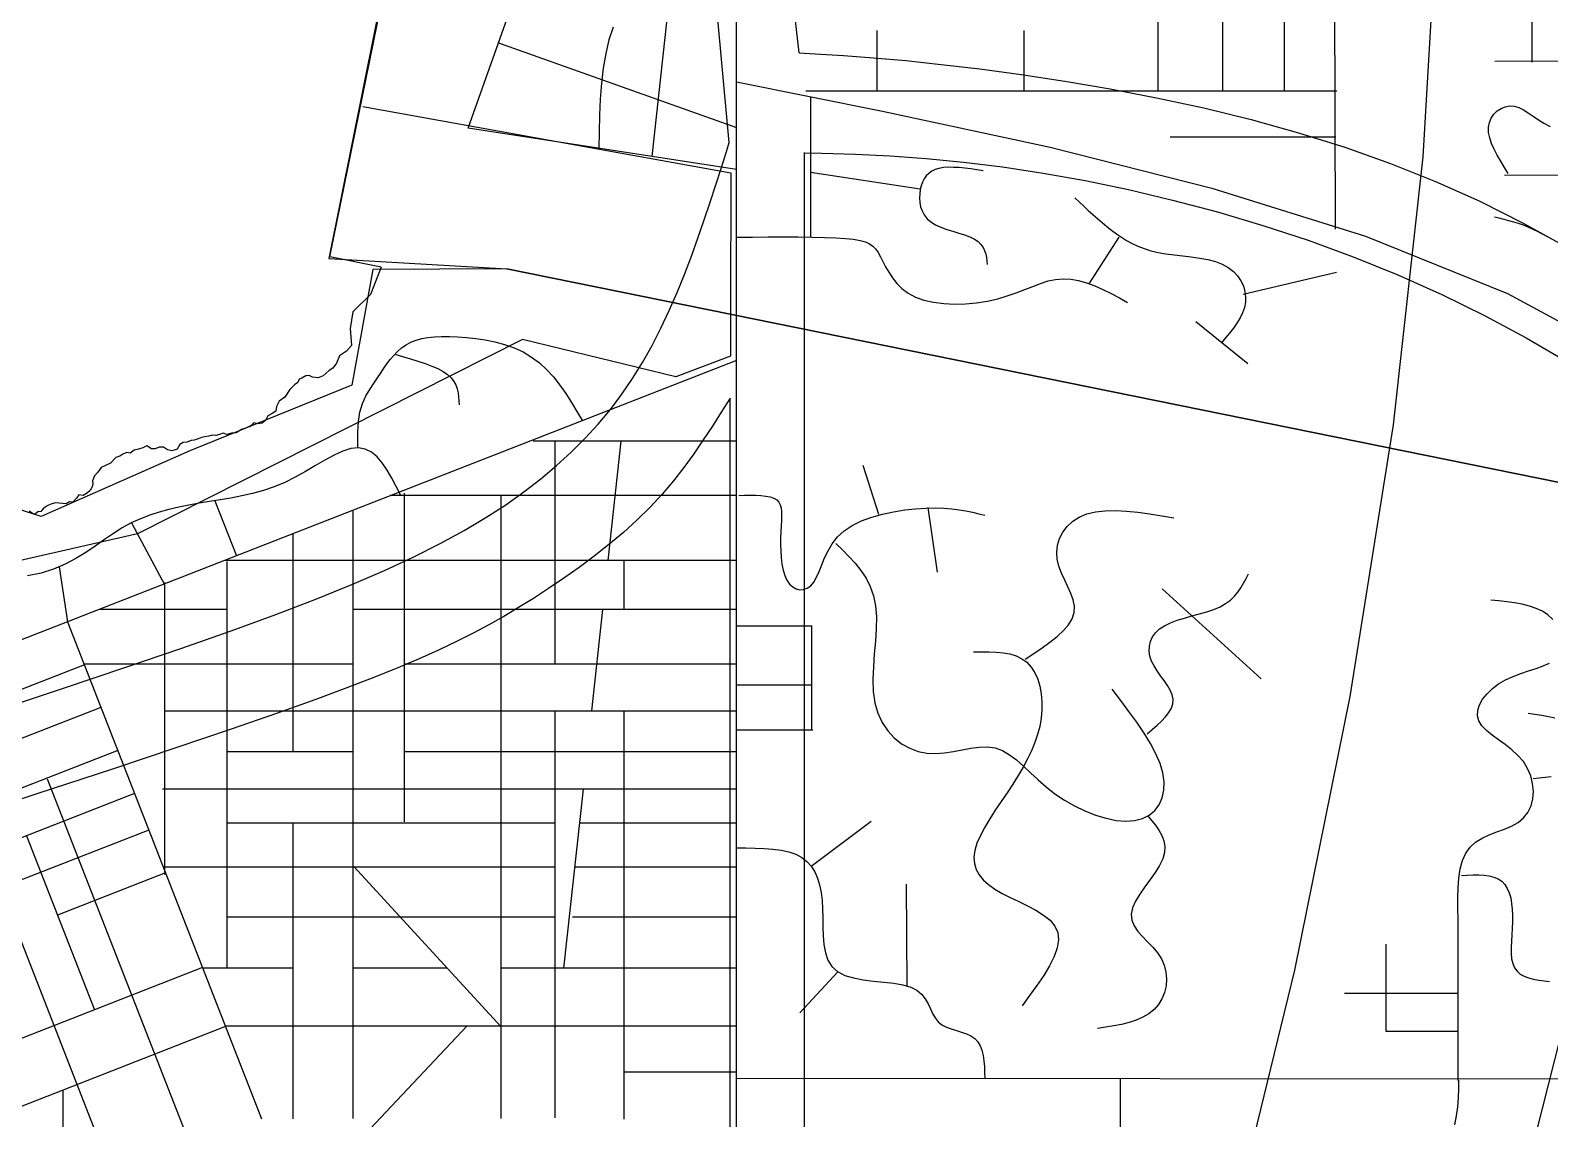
# Model space of a CAD drawing. Extents: x -15732 to 10897, y -24868 to 16165.
# Drawn here: x 3165 to 5408, y -12766 to -11160 of the extents above; entities that cross this region are included whole.
import ezdxf

# ---------------------------------------------------------------- set-up
doc = ezdxf.new("R2010")
doc.units = 0
doc.header["$MEASUREMENT"] = 0
for name, color, linetype in [('COASTLINE', 7, 'CONTINUOUS'), ('HIGHWAY', 7, 'CONTINUOUS'), ('REGION-HEYWOOD', 7, 'CONTINUOUS'), ('STREETS-SPRAWL', 7, 'CONTINUOUS'), ('STREETS-SPRAWL-12M', 7, 'CONTINUOUS'), ('STREETS-SPRAWL-20M', 7, 'CONTINUOUS'), ('SUBURBS', 7, 'CONTINUOUS')]:
    doc.layers.add(name, color=color, linetype=linetype)

msp = doc.modelspace()

# ---------------------------------------------------------------- linework, layer by layer
at = {"layer": 'COASTLINE', "color": 7, "linetype": 'CONTINUOUS'}
for points in [[(3683.3, -11509), (3607.3, -11494), (3693, -11073.3), (3804.2, -10926.9), (3781.1, -10693.3), (3726.8, -10695.5), (3578.7, -10226.8), (3502, -9712)], [(3683.3, -11509), (3678.9, -11520.6), (3667.4, -11549.5), (3641.2, -11575.2), (3637.6, -11599.8), (3639.3, -11624.8), (3632.2, -11633.1), (3621.6, -11640.3), (3617.3, -11650.9), (3611.9, -11658.2), (3606.5, -11661.9), (3597.8, -11669.6), (3590.3, -11672.6), (3582, -11671.5), (3577.1, -11669), (3572, -11669.4), (3566.2, -11673.1), (3562.2, -11674.4), (3560, -11679.5), (3555.1, -11682.7), (3552.4, -11685.9), (3548.3, -11689.8), (3540.9, -11701), (3532.6, -11707), (3528.6, -11714.9), (3527.5, -11721.7), (3522.3, -11725.1), (3516, -11728.7), (3512.6, -11735.3), (3507.7, -11739.4), (3501.4, -11740.2), (3495.1, -11738.7), (3491.3, -11743.1), (3484.6, -11746.3), (3476.9, -11749), (3469.4, -11753.9), (3462.3, -11754.4), (3455.3, -11756.2), (3450, -11754.1), (3444.7, -11756.2), (3439.2, -11757.8), (3433.9, -11757.2), (3428.6, -11758.6), (3422.8, -11759.6), (3418.1, -11760.4), (3413, -11762.4), (3407.3, -11764.4), (3402.7, -11765.1), (3396.3, -11767.4), (3390.8, -11768.1), (3385.8, -11771.1), (3381.9, -11777.6), (3377.7, -11779.1), (3374, -11780.4), (3367.7, -11778.9), (3361.8, -11774.7), (3355.5, -11774.9), (3349.8, -11777.1), (3344, -11777.4), (3337.5, -11772.9), (3331.4, -11775.7), (3325.1, -11777.6), (3318.5, -11779.3), (3312.8, -11783.6), (3307.6, -11782.7), (3302, -11785.1), (3297.5, -11788.2), (3291.7, -11790), (3283.5, -11798.6), (3276.2, -11801.9), (3269.9, -11805.1), (3265, -11811.9), (3260, -11817.4), (3256.9, -11824.5), (3257.7, -11828.9), (3256.4, -11833.3), (3253.5, -11839), (3249.6, -11842.3), (3243.4, -11846.1), (3237, -11845), (3233.4, -11850), (3228.3, -11856), (3223.1, -11855.4), (3218.1, -11858.4), (3213.1, -11857.9), (3208, -11857.5), (3202.6, -11856.8), (3197.3, -11858.5), (3191.9, -11860.3), (3187.6, -11862.9), (3184.1, -11865.8), (3180.7, -11869.7), (3176.5, -11870.3), (3172.4, -11873.5), (3168.6, -11872.9), (3163.8, -11869.4)]]:
    msp.add_lwpolyline(points, dxfattribs=at)
at = {"layer": 'HIGHWAY', "color": 250, "linetype": 'CONTINUOUS'}
for p, q in [((5243.7, -10957.4), (5221, -11346.3)), ((5221, -11346.3), (5176.9, -11742)), ((5176.9, -11742), (5113.1, -12142.6)), ((5113.1, -12142.6), (5031.2, -12546.5)), ((5031.2, -12546.5), (4932.9, -12951.9))]:
    msp.add_line(p, q, dxfattribs=at)
at = {"layer": 'REGION-HEYWOOD', "color": 7, "linetype": 'CONTINUOUS'}
msp.add_lwpolyline([(3656.2, -11271.9), (4199.6, -11369.9), (4198.7, -11571.7), (4198.8, -11640.8), (4118, -11671.2), (3891.7, -11616), (3323.4, -11902.8), (3049.2, -11965.1), (2285, -11926), (1681, -12173.6), (1483.3, -12417.7), (1172.7, -12630), (817.9, -12625.3), (80.5, -12828.2), (-245.3, -13170.4), (-1185.9, -13463.2), (-2264.3, -14045.8), (-2220.9, -14249), (-2216.3, -14277.7), (-2237.6, -14307), (-2378.2, -14199.1), (-2378.2, -14199.1)], dxfattribs=at)
at = {"layer": 'STREETS-SPRAWL', "color": 7, "linetype": 'CONTINUOUS'}
for p, q in [((4196.9, -11325.4), (3715.5, -6049)), ((4300.1, -11193.1), (4240, -10663.8)), ((4300.1, -11193.1), (4324.1, -11194.3)), ((4324.1, -11194.3), (4365.5, -11196.8)), ((4365.5, -11196.8), (4409.9, -11200.1)), ((4409.9, -11200.1), (4457.9, -11204.4)), ((4457.9, -11204.4), (4510.1, -11209.9)), ((4510.1, -11209.9), (4567, -11216.6)), ((4567, -11216.6), (4627.9, -11224.8)), ((4627.9, -11224.8), (4692.2, -11234.6)), ((4692.2, -11234.6), (4759.1, -11246)), ((4759.1, -11246), (4827.8, -11259.2)), ((4827.8, -11259.2), (4897.5, -11274.3)), ((4897.5, -11274.3), (4967.6, -11291.5)), ((4967.6, -11291.5), (5037.2, -11310.8)), ((5037.2, -11310.8), (5105.8, -11332.3)), ((4185.5, -11362.1), (4193.3, -11336.8)), ((4193.3, -11336.8), (4196.9, -11325.4)), ((4308.3, -13755.1), (4308.3, -11340.2)), ((4308.3, -11340.4), (4333, -11340.9)), ((4333, -11340.9), (4383.2, -11342.4)), ((4383.2, -11342.4), (4434.7, -11345)), ((4434.7, -11345), (4487.8, -11348.8)), ((5105.8, -11332.3), (5173.3, -11356.2)), ((4177.3, -11387.6), (4185.5, -11362.1)), ((4487.8, -11348.8), (4542.9, -11354.2)), ((4542.9, -11354.2), (4600.3, -11361.3)), ((4600.3, -11361.3), (4660.2, -11370.3)), ((5173.3, -11356.2), (5239.6, -11382.7)), ((4168.9, -11413.4), (4177.3, -11387.6)), ((4660.2, -11370.3), (4722.3, -11381.5)), ((4722.3, -11381.5), (4786.2, -11394.7)), ((5239.6, -11382.7), (5304.9, -11412)), ((4160, -11439.6), (4168.9, -11413.4)), ((4786.2, -11394.7), (4851.5, -11410.1)), ((4851.5, -11410.1), (4917.8, -11427.7)), ((5304.9, -11412), (5369.2, -11444.2)), ((4917.8, -11427.7), (4984.6, -11447.5)), ((4150.8, -11466.2), (4160, -11439.6)), ((4984.6, -11447.5), (5051.5, -11469.6)), ((5369.2, -11444.2), (5432.6, -11479.4)), ((4141.1, -11493), (4150.8, -11466.2)), ((5051.5, -11469.6), (5118.1, -11494)), ((4130.8, -11519.9), (4141.1, -11493)), ((5118.1, -11494), (5184, -11520.7)), ((4120, -11546.7), (4130.8, -11519.9)), ((5184, -11520.7), (5248.8, -11549.7)), ((4108.4, -11573.2), (4120, -11546.7)), ((5248.8, -11549.7), (5312, -11580.7)), ((4096.2, -11599.4), (4108.4, -11573.2)), ((5312, -11580.7), (5373.3, -11613.5)), ((4083.1, -11625), (4096.2, -11599.4)), ((5373.3, -11613.5), (5432.3, -11648.1)), ((4069.2, -11649.8), (4083.1, -11625)), ((4054.4, -11673.7), (4069.2, -11649.8)), ((4038.5, -11696.8), (4054.4, -11673.7)), ((4021.7, -11719.1), (4038.5, -11696.8)), ((4198.2, -11702.3), (4185.2, -11723)), ((4198.2, -13755.1), (4198.2, -11702.3)), ((4003.6, -11740.7), (4021.7, -11719.1)), ((4185.2, -11723), (4172.1, -11743.7)), ((3984.4, -11761.7), (4003.6, -11740.7)), ((4172.1, -11743.7), (4158.7, -11764.2)), ((3963.9, -11782.2), (3984.4, -11761.7)), ((4158.7, -11764.2), (4144.7, -11784.6)), ((3942, -11802.1), (3963.9, -11782.2)), ((4144.7, -11784.6), (4130.1, -11804.8)), ((3918.7, -11821.7), (3942, -11802.1)), ((4130.1, -11804.8), (4114.5, -11824.7)), ((3867, -11859.9), (3893.8, -11840.9)), ((3893.8, -11840.9), (3918.7, -11821.7)), ((4114.5, -11824.7), (4098, -11844.3)), ((3837.8, -11878.9), (3867, -11859.9)), ((4098, -11844.3), (4080.2, -11863.5)), ((3805.7, -11897.9), (3837.8, -11878.9)), ((4061, -11882.3), (4040.7, -11900.7)), ((4080.2, -11863.5), (4061, -11882.3)), ((3770.3, -11917.2), (3805.7, -11897.9)), ((4040.7, -11900.7), (4019.5, -11918.5)), ((3731.2, -11936.8), (3770.3, -11917.2)), ((4019.5, -11918.5), (3997.7, -11935.8)), ((3687.9, -11956.8), (3731.2, -11936.8)), ((3975.3, -11952.4), (3952.8, -11968.4)), ((3997.7, -11935.8), (3975.3, -11952.4)), ((3639.9, -11977.5), (3687.9, -11956.8)), ((3952.8, -11968.4), (3930.3, -11983.6)), ((3586.8, -11999), (3639.9, -11977.5)), ((3908, -11998), (3886.1, -12011.7)), ((3930.3, -11983.6), (3908, -11998)), ((3527.6, -12021.6), (3586.8, -11999)), ((3886.1, -12011.7), (3864.3, -12024.7)), ((3461.6, -12045.8), (3527.6, -12021.6)), ((3842, -12037.2), (3818.8, -12049.6)), ((3864.3, -12024.7), (3842, -12037.2)), ((3387.7, -12071.8), (3461.6, -12045.8)), ((3794.3, -12061.8), (3767.9, -12074.3)), ((3818.8, -12049.6), (3794.3, -12061.8)), ((3305, -12100.2), (3387.7, -12071.8)), ((3739.1, -12087.1), (3707.6, -12100.4)), ((3767.9, -12074.3), (3739.1, -12087.1)), ((3212.6, -12131.2), (3305, -12100.2)), ((3707.6, -12100.4), (3672.6, -12114.6)), ((3109.6, -12165.3), (3212.6, -12131.2)), ((3632.4, -12130.1), (3585.1, -12147.7)), ((3672.6, -12114.6), (3632.4, -12130.1)), ((3585.1, -12147.7), (3528.8, -12167.8)), ((3528.8, -12167.8), (3461.6, -12191.1)), ((3461.6, -12191.1), (3381.5, -12218.3)), ((3381.5, -12218.3), (3286.6, -12249.9)), ((3286.6, -12249.9), (3175, -12286.6)), ((3175, -12286.6), (3045.6, -12328.7))]:
    msp.add_line(p, q, dxfattribs=at)
at = {"layer": 'STREETS-SPRAWL-12M', "color": 253, "linetype": 'CONTINUOUS'}
for p, q in [((4083.2, -11345.8), (4224.3, -10046.2)), ((5092, -11452.9), (5089.6, -10705.7)), ((4829.9, -10977.9), (4829.9, -11248.7)), ((4925.1, -10977.9), (4925.1, -11249.9)), ((5016.4, -10977.9), (5016.4, -11248.7)), ((5381.8, -10977.9), (5381.8, -11206.8)), ((4025.8, -11154.9), (4019.5, -11173.7)), ((4415, -11159.9), (4415, -11248.7)), ((4632, -11159.9), (4632, -11248.7)), ((3856.5, -11178.1), (4207.7, -11303)), ((4019.5, -11173.7), (4014.7, -11193.9)), ((4014.7, -11193.9), (4011.1, -11215.4)), ((5327, -11205.1), (5753.5, -11204.3)), ((4011.1, -11215.4), (4008.5, -11237.9)), ((4008.5, -11237.9), (4006.7, -11261.2)), ((5094.1, -11249.4), (4310.2, -11249.4)), ((4317, -11257.4), (4317.2, -11464.7)), ((4006.7, -11261.2), (4005.6, -11285.1)), ((5325.8, -11283.5), (5330.7, -11278.7)), ((5330.7, -11278.7), (5336.4, -11275)), ((5336.4, -11275), (5342.6, -11272.5)), ((5342.6, -11272.5), (5349.1, -11271.3)), ((5349.1, -11271.3), (5355.8, -11271.7)), ((5355.8, -11271.7), (5362.6, -11273.7)), ((5362.6, -11273.7), (5369.4, -11277)), ((5369.4, -11277), (5376.3, -11281.3)), ((4005.6, -11285.1), (4004.8, -11309.4)), ((5317.8, -11302.8), (5319.2, -11295.7)), ((5318, -11310.4), (5317.8, -11302.8)), ((5319.2, -11295.7), (5321.9, -11289.3)), ((5321.9, -11289.3), (5325.8, -11283.5)), ((5376.3, -11281.3), (5383.6, -11286.3)), ((5383.6, -11286.3), (5391.4, -11291.6)), ((5391.4, -11291.6), (5399.7, -11296.9)), ((5399.7, -11296.9), (5408.7, -11301.8)), ((4004.8, -11309.4), (4004.3, -11334)), ((5092.5, -11317.2), (4847.7, -11317.2)), ((5319.6, -11318.3), (5318, -11310.4)), ((5322.3, -11326.6), (5319.6, -11318.3)), ((5326.1, -11335.1), (5322.3, -11326.6)), ((5330.6, -11343.9), (5326.1, -11335.1)), ((5335.8, -11352.9), (5330.6, -11343.9)), ((4317.1, -11369), (4479.1, -11393.5)), ((4495.9, -11367.7), (4491.6, -11370.9)), ((4500.9, -11365.2), (4495.9, -11367.7)), ((4506.6, -11363.4), (4500.9, -11365.2)), ((4513.1, -11362.3), (4506.6, -11363.4)), ((4520.3, -11361.8), (4513.1, -11362.3)), ((4528, -11361.9), (4520.3, -11361.8)), ((4536.2, -11362.3), (4528, -11361.9)), ((4544.8, -11363.2), (4536.2, -11362.3)), ((4553.6, -11364.3), (4544.8, -11363.2)), ((4562.7, -11365.6), (4553.6, -11364.3)), ((4571.8, -11367), (4562.7, -11365.6)), ((5341.3, -11361.9), (5335.8, -11352.9)), ((5347, -11371), (5341.3, -11361.9)), ((4480.5, -11389), (4479.1, -11394.7)), ((4482.4, -11383.7), (4480.5, -11389)), ((4484.9, -11378.9), (4482.4, -11383.7)), ((4487.9, -11374.6), (4484.9, -11378.9)), ((4491.6, -11370.9), (4487.9, -11374.6)), ((5752.3, -11371.7), (5341.2, -11374.1)), ((4478.2, -11400.8), (4477.9, -11407.1)), ((4477.9, -11407.1), (4478.3, -11413.6)), ((4479.1, -11394.7), (4478.2, -11400.8)), ((4478.3, -11413.6), (4479.6, -11420)), ((4707.1, -11406.7), (4713.8, -11413)), ((4713.8, -11413), (4720.4, -11419.2)), ((4479.6, -11420), (4481.7, -11426.3)), ((4481.7, -11426.3), (4484.9, -11432.2)), ((4484.9, -11432.2), (4489.2, -11437.7)), ((4720.4, -11419.2), (4727.1, -11425.4)), ((4727.1, -11425.4), (4733.8, -11431.5)), ((4733.8, -11431.5), (4740.6, -11437.5)), ((5333.7, -11437), (5326.5, -11435.3)), ((5340.8, -11438.7), (5333.7, -11437)), ((4489.2, -11437.7), (4494.8, -11442.5)), ((4494.8, -11442.5), (4501.6, -11446.7)), ((4501.6, -11446.7), (4509.5, -11450.3)), ((4509.5, -11450.3), (4518.1, -11453.4)), ((4518.1, -11453.4), (4527, -11456.3)), ((4527, -11456.3), (4535.8, -11459)), ((4535.8, -11459), (4544.4, -11461.7)), ((4740.6, -11437.5), (4747.5, -11443.3)), ((4747.5, -11443.3), (4754.4, -11449.1)), ((4754.4, -11449.1), (4761.4, -11454.6)), ((4761.4, -11454.6), (4768.6, -11459.9)), ((5347.9, -11440.6), (5340.8, -11438.7)), ((5355.1, -11442.6), (5347.9, -11440.6)), ((5362.3, -11444.8), (5355.1, -11442.6)), ((5369.4, -11447.3), (5362.3, -11444.8)), ((5376.6, -11450.2), (5369.4, -11447.3)), ((5383.9, -11453.5), (5376.6, -11450.2)), ((5391.1, -11457.1), (5383.9, -11453.5)), ((5398.4, -11461), (5391.1, -11457.1)), ((4207.7, -11465), (4231.3, -11464.8)), ((4231.3, -11464.8), (4254.6, -11464.6)), ((4254.6, -11464.6), (4277.2, -11464.5)), ((4277.2, -11464.5), (4298.8, -11464.6)), ((4298.8, -11464.6), (4319.1, -11464.8)), ((4319.1, -11464.8), (4337.7, -11465.2)), ((4337.7, -11465.2), (4354.4, -11465.8)), ((4354.4, -11465.8), (4368.8, -11466.8)), ((4368.8, -11466.8), (4380.7, -11468.1)), ((4380.7, -11468.1), (4390.4, -11469.8)), ((4390.4, -11469.8), (4398.1, -11472)), ((4398.1, -11472), (4404.2, -11474.8)), ((4404.2, -11474.8), (4409.2, -11478.3)), ((4409.2, -11478.3), (4413.2, -11482.6)), ((4544.4, -11461.7), (4552.2, -11464.6)), ((4552.2, -11464.6), (4558.9, -11467.8)), ((4558.9, -11467.8), (4564.4, -11471.5)), ((4564.4, -11471.5), (4568.6, -11475.6)), ((4568.6, -11475.6), (4571.7, -11480)), ((4571.7, -11480), (4574, -11484.8)), ((4728.3, -11534), (4772.8, -11464.9)), ((4768.6, -11459.9), (4775.9, -11465)), ((4775.9, -11465), (4783.6, -11469.8)), ((4783.6, -11469.8), (4791.7, -11474.2)), ((4791.7, -11474.2), (4800.2, -11478.2)), ((4800.2, -11478.2), (4809.4, -11481.8)), ((4809.4, -11481.8), (4819.4, -11484.9)), ((5405.9, -11465), (5398.4, -11461)), ((5413.4, -11468.9), (5405.9, -11465)), ((4413.2, -11482.6), (4416.8, -11487.7)), ((4416.8, -11487.7), (4420.2, -11493.8)), ((4420.2, -11493.8), (4423.8, -11500.8)), ((4423.8, -11500.8), (4427.8, -11508.6)), ((4574, -11484.8), (4575.6, -11489.8)), ((4575.6, -11489.8), (4576.7, -11494.9)), ((4576.7, -11494.9), (4577.4, -11500.2)), ((4577.4, -11500.2), (4577.9, -11505.5)), ((4819.4, -11484.9), (4830.1, -11487.5)), ((4830.1, -11487.5), (4841.7, -11489.5)), ((4841.7, -11489.5), (4853.9, -11491.1)), ((4853.9, -11491.1), (4866.5, -11492.5)), ((4866.5, -11492.5), (4879.1, -11494.1)), ((4879.1, -11494.1), (4891.5, -11495.8)), ((4891.5, -11495.8), (4903.5, -11498.1)), ((4903.5, -11498.1), (4914.7, -11501)), ((4914.7, -11501), (4924.8, -11504.8)), ((4427.8, -11508.6), (4432.4, -11516.8)), ((4432.4, -11516.8), (4437.8, -11525.1)), ((4437.8, -11525.1), (4444.3, -11533.2)), ((4678.7, -11527.2), (4689.8, -11526.2)), ((4689.8, -11526.2), (4701.2, -11526.8)), ((4701.2, -11526.8), (4712.8, -11528.9)), ((4924.8, -11504.8), (4933.7, -11509.6)), ((4933.7, -11509.6), (4941.2, -11515.4)), ((4941.2, -11515.4), (4947.5, -11522)), ((4947.5, -11522), (4952.4, -11529.2)), ((4955.6, -11548.9), (5093.5, -11516.4)), ((4444.3, -11533.2), (4452, -11540.9)), ((4452, -11540.9), (4461.1, -11547.7)), ((4461.1, -11547.7), (4471.9, -11553.5)), ((4607.5, -11551.7), (4620.7, -11547)), ((4620.7, -11547), (4633.2, -11542.2)), ((4633.2, -11542.2), (4645, -11537.5)), ((4645, -11537.5), (4656.5, -11533.2)), ((4656.5, -11533.2), (4667.6, -11529.6)), ((4667.6, -11529.6), (4678.7, -11527.2)), ((4712.8, -11528.9), (4724.6, -11532.3)), ((4724.6, -11532.3), (4736.5, -11536.8)), ((4736.5, -11536.8), (4748.5, -11542.1)), ((4748.5, -11542.1), (4760.7, -11548.1)), ((4760.7, -11548.1), (4772.9, -11554.6)), ((4952.4, -11529.2), (4956, -11536.9)), ((4956, -11536.9), (4958.3, -11544.9)), ((4958.3, -11544.9), (4959.3, -11553)), ((4471.9, -11553.5), (4484.5, -11557.9)), ((4484.5, -11557.9), (4498.5, -11561)), ((4498.5, -11561), (4513.7, -11562.9)), ((4513.7, -11562.9), (4529.6, -11563.6)), ((4529.6, -11563.6), (4545.9, -11563.2)), ((4545.9, -11563.2), (4562.2, -11561.7)), ((4562.2, -11561.7), (4578.1, -11559.2)), ((4578.1, -11559.2), (4593.3, -11555.9)), ((4593.3, -11555.9), (4607.5, -11551.7)), ((4772.9, -11554.6), (4785.1, -11561.2)), ((4957.4, -11568.9), (4954.7, -11576.6)), ((4959, -11561), (4957.4, -11568.9)), ((4959.3, -11553), (4959, -11561)), ((4885.8, -11589.3), (4962.8, -11651.6)), ((4946.5, -11591.7), (4941.3, -11599.1)), ((4951, -11584.2), (4946.5, -11591.7)), ((4954.7, -11576.6), (4951, -11584.2)), ((3734.8, -11616.9), (3743.2, -11614.6)), ((3743.2, -11614.6), (3752.2, -11612.9)), ((3752.2, -11612.9), (3762, -11611.9)), ((3762, -11611.9), (3772.5, -11611.4)), ((3772.5, -11611.4), (3783.9, -11611.5)), ((3783.9, -11611.5), (3796.1, -11612)), ((3796.1, -11612), (3809.1, -11613)), ((3809.1, -11613), (3822.8, -11614.5)), ((3822.8, -11614.5), (3836.9, -11616.6)), ((3836.9, -11616.6), (3851.2, -11619.6)), ((4929.7, -11613.6), (4923.5, -11620.8)), ((4935.6, -11606.4), (4929.7, -11613.6)), ((4941.3, -11599.1), (4935.6, -11606.4)), ((3701.8, -11639.4), (3707.4, -11633.6)), ((3703.3, -11637.8), (3714.9, -11641.1)), ((3707.4, -11633.6), (3713.4, -11628.4)), ((3713.4, -11628.4), (3720, -11623.8)), ((3720, -11623.8), (3727.1, -11619.9)), ((3727.1, -11619.9), (3734.8, -11616.9)), ((3851.2, -11619.6), (3865.4, -11623.5)), ((3865.4, -11623.5), (3879.3, -11628.4)), ((3879.3, -11628.4), (3892.6, -11634.4)), ((3892.6, -11634.4), (3905.2, -11641.8)), ((3683, -11664.9), (3687.3, -11658.5)), ((3687.3, -11658.5), (3691.8, -11652)), ((3691.8, -11652), (3696.7, -11645.6)), ((3696.7, -11645.6), (3701.8, -11639.4)), ((3714.9, -11641.1), (3726.4, -11644.4)), ((3726.4, -11644.4), (3737.4, -11647.8)), ((3737.4, -11647.8), (3748, -11651.4)), ((3748, -11651.4), (3757.8, -11655.1)), ((3757.8, -11655.1), (3766.8, -11659)), ((3766.8, -11659), (3774.6, -11663.2)), ((3905.2, -11641.8), (3916.8, -11650.4)), ((3916.8, -11650.4), (3927.5, -11660.4)), ((3927.5, -11660.4), (3937.5, -11671.3)), ((3667.3, -11688.3), (3670.9, -11682.8)), ((3670.9, -11682.8), (3674.8, -11677.1)), ((3674.8, -11677.1), (3678.8, -11671.2)), ((3678.8, -11671.2), (3683, -11664.9)), ((3774.6, -11663.2), (3781.3, -11667.7)), ((3781.3, -11667.7), (3786.5, -11672.6)), ((3786.5, -11672.6), (3790.5, -11677.7)), ((3790.5, -11677.7), (3793.5, -11683.1)), ((3793.5, -11683.1), (3795.5, -11688.7)), ((3937.5, -11671.3), (3946.8, -11683.2)), ((3946.8, -11683.2), (3955.6, -11695.7)), ((3655.5, -11710.6), (3658, -11704.8)), ((3658, -11704.8), (3660.8, -11699.2)), ((3660.8, -11699.2), (3663.9, -11693.7)), ((3663.9, -11693.7), (3667.3, -11688.3)), ((3795.5, -11688.7), (3796.9, -11694.5)), ((3796.9, -11694.5), (3797.6, -11700.4)), ((3797.6, -11700.4), (3798.1, -11706.4)), ((3798.1, -11706.4), (3798.4, -11712.4)), ((3955.6, -11695.7), (3964, -11708.8)), ((3650.7, -11730), (3651.9, -11723.2)), ((3651.9, -11723.2), (3653.5, -11716.7)), ((3653.5, -11716.7), (3655.5, -11710.6)), ((3964, -11708.8), (3972.2, -11722.3)), ((3972.2, -11722.3), (3980.2, -11735.9)), ((3648.9, -11752.2), (3649.3, -11744.6)), ((3649.3, -11744.6), (3649.9, -11737.2)), ((3649.9, -11737.2), (3650.7, -11730)), ((3648.7, -11767.8), (3648.8, -11759.9)), ((3648.7, -11775.7), (3648.7, -11767.8)), ((3648.8, -11759.9), (3648.9, -11752.2)), ((4207.7, -11765.9), (3907.6, -11765.9)), ((3939.7, -11765.9), (3939.7, -12095.1)), ((4018.5, -11942.1), (4037.6, -11765.9)), ((3600.3, -11793.8), (3586.1, -11802.1)), ((3613.8, -11786.5), (3600.3, -11793.8)), ((3626.6, -11780.7), (3613.8, -11786.5)), ((3638.5, -11776.9), (3626.6, -11780.7)), ((3649.6, -11775.7), (3638.5, -11776.9)), ((3659.6, -11777.6), (3649.6, -11775.7)), ((3668.8, -11782.2), (3659.6, -11777.6)), ((3677.2, -11789.2), (3668.8, -11782.2)), ((3684.9, -11798.2), (3677.2, -11789.2)), ((3571.5, -11810.7), (3556.3, -11819.1)), ((3586.1, -11802.1), (3571.5, -11810.7)), ((3692.1, -11808.8), (3684.9, -11798.2)), ((3699, -11820.5), (3692.1, -11808.8)), ((4417.7, -11874.2), (4394.9, -11801.9)), ((3509.3, -11838.7), (3493.3, -11843.1)), ((3525.2, -11833.3), (3509.3, -11838.7)), ((3540.9, -11826.8), (3525.2, -11833.3)), ((3556.3, -11819.1), (3540.9, -11826.8)), ((3705.6, -11833.1), (3699, -11820.5)), ((3712.1, -11846), (3705.6, -11833.1)), ((3384.5, -11863.3), (3369.9, -11866.7)), ((3399.3, -11860.4), (3384.5, -11863.3)), ((3414.4, -11857.7), (3399.3, -11860.4)), ((3429.8, -11855.2), (3414.4, -11857.7)), ((3445.5, -11852.7), (3429.8, -11855.2)), ((3437.9, -11853.9), (3469.6, -11935.3)), ((3461.3, -11849.9), (3445.5, -11852.7)), ((3477.3, -11846.8), (3461.3, -11849.9)), ((3493.3, -11843.1), (3477.3, -11846.8)), ((4207.7, -11846), (3696.3, -11846)), ((3717.1, -11842.7), (3717.1, -12327.6)), ((3859.7, -11846), (3859.7, -12765.6)), ((4211.1, -11846), (4219.7, -11845.8)), ((4219.7, -11845.8), (4228.1, -11845.8)), ((4228.1, -11845.8), (4236.3, -11845.9)), ((4236.3, -11845.9), (4243.9, -11846.3)), ((4243.9, -11846.3), (4251, -11847.1)), ((4251, -11847.1), (4257.3, -11848.4)), ((4257.3, -11848.4), (4262.7, -11850.2)), ((4262.7, -11850.2), (4267.1, -11852.7)), ((4267.1, -11852.7), (4270.3, -11855.9)), ((4270.3, -11855.9), (4272.4, -11859.9)), ((4272.4, -11859.9), (4273.7, -11864.6)), ((3327.9, -11880.5), (3314.4, -11886.7)), ((3341.7, -11875.1), (3327.9, -11880.5)), ((3355.7, -11870.6), (3341.7, -11875.1)), ((3369.9, -11866.7), (3355.7, -11870.6)), ((3641.6, -11869.5), (3641.6, -12765.5)), ((4274.1, -11883.3), (4273.6, -11891)), ((4273.7, -11864.6), (4274.3, -11870.1)), ((4274.4, -11876.4), (4274.1, -11883.3)), ((4274.3, -11870.1), (4274.4, -11876.4)), ((4378.5, -11890.5), (4392.2, -11883.8)), ((4392.2, -11883.8), (4407.3, -11878.2)), ((4407.3, -11878.2), (4423.2, -11873.7)), ((4423.2, -11873.7), (4439.7, -11870.1)), ((4439.7, -11870.1), (4456.1, -11867.5)), ((4456.1, -11867.5), (4472.1, -11865.8)), ((4472.1, -11865.8), (4487.2, -11864.8)), ((4487.2, -11864.8), (4501.1, -11864.5)), ((4490, -11864.1), (4504, -11959.2)), ((4501.1, -11864.5), (4513.8, -11864.9)), ((4513.8, -11864.9), (4525.4, -11865.8)), ((4525.4, -11865.8), (4536.3, -11867.2)), ((4536.3, -11867.2), (4546.4, -11868.9)), ((4546.4, -11868.9), (4556.1, -11870.9)), ((4556.1, -11870.9), (4565.4, -11873.1)), ((4565.4, -11873.1), (4574.5, -11875.3)), ((4695.9, -11891.7), (4704, -11884.2)), ((4704, -11884.2), (4713.8, -11878)), ((4713.8, -11878), (4725.1, -11873.3)), ((4725.1, -11873.3), (4737.9, -11870.2)), ((4737.9, -11870.2), (4752, -11868.7)), ((4752, -11868.7), (4767.2, -11868.4)), ((4767.2, -11868.4), (4783.3, -11869.3)), ((4783.3, -11869.3), (4800.2, -11871)), ((4800.2, -11871), (4817.6, -11873.4)), ((4817.6, -11873.4), (4835.5, -11876.2)), ((4835.5, -11876.2), (4853.5, -11879.2)), ((3287.9, -11902.2), (3274.6, -11911.3)), ((3301.1, -11893.9), (3287.9, -11902.2)), ((3314.4, -11886.7), (3301.1, -11893.9)), ((3314.6, -11886.6), (3363.5, -11977.7)), ((3552.7, -11903.1), (3552.7, -12224.1)), ((4273.1, -11899.5), (4272.8, -11908.6)), ((4273.6, -11891), (4273.1, -11899.5)), ((4349.2, -11917.4), (4357, -11907.4)), ((4357, -11907.4), (4366.7, -11898.4)), ((4366.7, -11898.4), (4378.5, -11890.5)), ((4684.6, -11909.6), (4689.4, -11900.2)), ((4689.4, -11900.2), (4695.9, -11891.7)), ((3247.1, -11930.3), (3232.3, -11939.4)), ((3261.1, -11920.8), (3247.1, -11930.3)), ((3274.6, -11911.3), (3261.1, -11920.8)), ((4272.8, -11908.6), (4272.7, -11918.2)), ((4272.7, -11918.2), (4273, -11928.1)), ((4273, -11928.1), (4273.7, -11937.8)), ((4337.8, -11938.4), (4342.9, -11927.8)), ((4342.9, -11927.8), (4349.2, -11917.4)), ((4354.2, -11916.9), (4364.1, -11926.4)), ((4364.1, -11926.4), (4373.8, -11936)), ((4680.4, -11929.8), (4681.6, -11919.5)), ((4681.1, -11940.2), (4680.4, -11929.8)), ((4681.6, -11919.5), (4684.6, -11909.6)), ((3216.6, -11947.7), (3199.6, -11954.9)), ((3207.8, -11951.7), (3220.2, -12032.8)), ((3232.3, -11939.4), (3216.6, -11947.7)), ((4207.7, -11942.1), (3452.3, -11942.1)), ((3455.3, -11943.4), (3455.3, -12544)), ((4041.2, -11942.1), (4041.2, -12014.2)), ((4273.7, -11937.8), (4274.9, -11947.3)), ((4274.9, -11947.3), (4276.6, -11956.2)), ((4329.7, -11958.3), (4333.5, -11948.7)), ((4333.5, -11948.7), (4337.8, -11938.4)), ((4373.8, -11936), (4383, -11946.1)), ((4383, -11946.1), (4391.5, -11956.7)), ((4683.6, -11950.5), (4681.1, -11940.2)), ((4687.5, -11960.8), (4683.6, -11950.5)), ((3181.2, -11960.7), (3161.2, -11964.6)), ((3199.6, -11954.9), (3181.2, -11960.7)), ((3363.5, -11974.5), (3363.5, -12405.7)), ((4276.6, -11956.2), (4279.1, -11964.3)), ((4279.1, -11964.3), (4282.2, -11971.3)), ((4282.2, -11971.3), (4286.2, -11976.9)), ((4317.3, -11979.4), (4321.9, -11974)), ((4321.9, -11974), (4325.9, -11966.9)), ((4325.9, -11966.9), (4329.7, -11958.3)), ((4391.5, -11956.7), (4399, -11968.1)), ((4399, -11968.1), (4405.2, -11980.5)), ((4692.2, -11970.9), (4687.5, -11960.8)), ((4697, -11980.8), (4692.2, -11970.9)), ((4952.4, -11982.3), (4956.4, -11975.6)), ((4956.4, -11975.6), (4960.1, -11968.7)), ((4960.1, -11968.7), (4963.6, -11961.7)), ((4286.2, -11976.9), (4290.9, -11981.2)), ((4290.9, -11981.2), (4296, -11984)), ((4296, -11984), (4301.4, -11985.3)), ((4301.4, -11985.3), (4306.8, -11985)), ((4306.8, -11985), (4312.2, -11983)), ((4312.2, -11983), (4317.3, -11979.4)), ((4405.2, -11980.5), (4410, -11994.1)), ((4410, -11994.1), (4413, -12009)), ((4701.4, -11990.6), (4697, -11980.8)), ((4704.8, -12000.3), (4701.4, -11990.6)), ((4836.2, -11984), (4982.1, -12116.8)), ((4936.8, -12000.6), (4942.7, -11994.9)), ((4942.7, -11994.9), (4947.9, -11988.7)), ((4947.9, -11988.7), (4952.4, -11982.3)), ((3455.3, -12014.2), (3267.7, -12014.2)), ((4207.7, -12014.2), (3641.6, -12014.2)), ((3994.4, -12164.2), (4010.6, -12014.2)), ((4413, -12009), (4414.2, -12025.4)), ((4703.3, -12028), (4706.3, -12019)), ((4706.6, -12009.7), (4704.8, -12000.3)), ((4706.3, -12019), (4706.6, -12009.7)), ((4891.2, -12021), (4902.1, -12017.8)), ((4902.1, -12017.8), (4912.4, -12014.3)), ((4912.4, -12014.3), (4921.7, -12010.4)), ((4921.7, -12010.4), (4929.8, -12005.8)), ((4929.8, -12005.8), (4936.8, -12000.6)), ((5333.1, -12001.8), (5321.2, -12000.7)), ((5344.9, -12003.1), (5333.1, -12001.8)), ((5356.4, -12004.7), (5344.9, -12003.1)), ((5367.5, -12006.7), (5356.4, -12004.7)), ((5378.1, -12009.4), (5367.5, -12006.7)), ((5388.1, -12012.8), (5378.1, -12009.4)), ((5397.3, -12017.1), (5388.1, -12012.8)), ((5405.5, -12022.5), (5397.3, -12017.1)), ((3220.2, -12032.8), (3506.8, -12765.9)), ((4207.7, -12038.4), (4319.5, -12038.4)), ((4318.3, -12038.4), (4318.3, -12191.8)), ((4414.2, -12025.4), (4413.9, -12043)), ((4690.3, -12045.6), (4697.8, -12036.9)), ((4697.8, -12036.9), (4703.3, -12028)), ((4832.3, -12043.2), (4839.7, -12038.3)), ((4839.7, -12038.3), (4848.5, -12034)), ((4848.5, -12034), (4858.3, -12030.3)), ((4858.3, -12030.3), (4869, -12027.1)), ((4869, -12027.1), (4880.1, -12024)), ((4880.1, -12024), (4891.2, -12021)), ((5412.8, -12029), (5405.5, -12022.5)), ((4412.7, -12061.3), (4411.2, -12080.1)), ((4413.9, -12043), (4412.7, -12061.3)), ((4658.8, -12071.1), (4670.5, -12062.7)), ((4670.5, -12062.7), (4681.1, -12054.2)), ((4681.1, -12054.2), (4690.3, -12045.6)), ((4817.2, -12068.6), (4818.9, -12061.6)), ((4818.9, -12061.6), (4821.9, -12055)), ((4821.9, -12055), (4826.4, -12048.8)), ((4826.4, -12048.8), (4832.3, -12043.2)), ((4411.2, -12080.1), (4409.8, -12099)), ((4557.7, -12076.9), (4569, -12076.7)), ((4569, -12076.7), (4580.2, -12076.8)), ((4580.2, -12076.8), (4591, -12077.2)), ((4591, -12077.2), (4601.5, -12078.3)), ((4601.5, -12078.3), (4611.4, -12080.1)), ((4611.4, -12080.1), (4620.7, -12082.9)), ((4620.7, -12082.9), (4629.1, -12087)), ((4629.1, -12087), (4636.5, -12092.4)), ((4633.8, -12087.8), (4646.5, -12079.4)), ((4646.5, -12079.4), (4658.8, -12071.1)), ((4816.9, -12075.8), (4817.2, -12068.6)), ((4818, -12083.1), (4816.9, -12075.8)), ((4820.4, -12090.5), (4818, -12083.1)), ((3245.1, -12096.3), (1046.3, -12955.6)), ((3641.6, -12095.1), (3244.6, -12095.1)), ((4207.7, -12095.1), (3717.1, -12095.1)), ((4409.8, -12099), (4409.1, -12117.5)), ((4636.5, -12092.4), (4642.9, -12099.4)), ((4642.9, -12099.4), (4648.2, -12107.7)), ((4648.2, -12107.7), (4652.4, -12117.2)), ((4824.1, -12097.8), (4820.4, -12090.5)), ((4828.7, -12105.1), (4824.1, -12097.8)), ((4833.8, -12112.3), (4828.7, -12105.1)), ((5354.1, -12113.2), (5365.5, -12108.9)), ((5365.5, -12108.9), (5377, -12105.1)), ((5377, -12105.1), (5388.2, -12101.5)), ((5388.2, -12101.5), (5398.6, -12097.8)), ((5398.6, -12097.8), (5408, -12093.7)), ((4207.7, -12125.6), (4318.3, -12125.6)), ((4409.1, -12117.5), (4409.6, -12135.4)), ((4652.4, -12117.2), (4655.6, -12127.7)), ((4655.6, -12127.7), (4657.6, -12138.9)), ((4774.9, -12148.5), (4762.5, -12132.1)), ((4839, -12119.4), (4833.8, -12112.3)), ((4843.9, -12126.5), (4839, -12119.4)), ((4848, -12133.4), (4843.9, -12126.5)), ((5315.7, -12138.7), (5323.6, -12131.2)), ((5323.6, -12131.2), (5332.8, -12124.3)), ((5332.8, -12124.3), (5343, -12118.3)), ((5343, -12118.3), (5354.1, -12113.2)), ((4409.6, -12135.4), (4411.9, -12152.1)), ((4411.9, -12152.1), (4416.3, -12167.5)), ((4657.6, -12138.9), (4658.6, -12150.7)), ((4658.6, -12150.7), (4658.6, -12162.7)), ((4787, -12164.8), (4774.9, -12148.5)), ((4851, -12140.2), (4848, -12133.4)), ((4849.7, -12160.1), (4851.9, -12153.6)), ((4852.4, -12147), (4851, -12140.2)), ((4851.9, -12153.6), (4852.4, -12147)), ((5301.9, -12163.1), (5304.6, -12154.9)), ((5304.6, -12154.9), (5309.2, -12146.7)), ((5309.2, -12146.7), (5315.7, -12138.7)), ((3269.6, -12158.9), (1046.3, -13027.8)), ((3363.5, -12164.2), (4207.7, -12164.2)), ((3939.7, -12164.2), (3939.7, -12764.6)), ((4041.2, -12164.2), (4041.2, -12766.6)), ((4416.3, -12167.5), (4422.7, -12181.3)), ((4657.4, -12174.9), (4655.3, -12186.9)), ((4658.6, -12162.7), (4657.4, -12174.9)), ((4798.6, -12180.9), (4787, -12164.8)), ((4835.1, -12179.1), (4841.1, -12172.8)), ((4841.1, -12172.8), (4846, -12166.5)), ((4846, -12166.5), (4849.7, -12160.1)), ((5301.4, -12171.2), (5301.9, -12163.1)), ((5303.5, -12178.9), (5301.4, -12171.2)), ((5376.3, -12167.5), (5386.4, -12169)), ((5386.4, -12169), (5396.4, -12170.6)), ((5396.4, -12170.6), (5406.2, -12172.4)), ((5406.2, -12172.4), (5415.9, -12174.3)), ((4207.7, -12191.8), (4320.6, -12191.8)), ((4422.7, -12181.3), (4430.9, -12193.4)), ((4430.9, -12193.4), (4440.6, -12203.8)), ((4652.1, -12198.9), (4648, -12210.9)), ((4655.3, -12186.9), (4652.1, -12198.9)), ((4809.3, -12196.7), (4798.6, -12180.9)), ((4818.7, -12212.2), (4809.3, -12196.7)), ((4813.9, -12197.7), (4821.3, -12191.5)), ((4821.3, -12191.5), (4828.5, -12185.3)), ((4828.5, -12185.3), (4835.1, -12179.1)), ((5308.1, -12186.2), (5303.5, -12178.9)), ((5314.8, -12193.1), (5308.1, -12186.2)), ((5323.1, -12199.9), (5314.8, -12193.1)), ((5332.5, -12206.7), (5323.1, -12199.9)), ((4440.6, -12203.8), (4451.5, -12212.5)), ((4451.5, -12212.5), (4463.4, -12219.2)), ((4463.4, -12219.2), (4475.9, -12223.9)), ((4528.1, -12223.8), (4541, -12221.3)), ((4541, -12221.3), (4553.7, -12219)), ((4553.7, -12219), (4566.1, -12217.4)), ((4566.1, -12217.4), (4578, -12217.1)), ((4578, -12217.1), (4589.4, -12218.7)), ((4589.4, -12218.7), (4600.2, -12222.6)), ((4648, -12210.9), (4643.1, -12222.9)), ((4826.8, -12227.2), (4818.7, -12212.2)), ((5342.4, -12213.8), (5332.5, -12206.7)), ((5352.1, -12221.4), (5342.4, -12213.8)), ((5361.3, -12229.7), (5352.1, -12221.4)), ((3294.4, -12222.5), (2503.5, -12531.6)), ((3455.3, -12224.1), (3641.6, -12224.1)), ((3717.1, -12224.1), (4207.7, -12224.1)), ((4475.9, -12223.9), (4488.8, -12226.5)), ((4488.8, -12226.5), (4501.9, -12227)), ((4501.9, -12227), (4515, -12225.9)), ((4515, -12225.9), (4528.1, -12223.8)), ((4600.2, -12222.6), (4610.6, -12228.7)), ((4610.6, -12228.7), (4620.9, -12236.4)), ((4620.9, -12236.4), (4631.2, -12245.5)), ((4637.3, -12235), (4630.8, -12247.2)), ((4643.1, -12222.9), (4637.3, -12235)), ((4833, -12241.7), (4826.8, -12227.2)), ((4837.2, -12255.7), (4833, -12241.7)), ((5369.3, -12238.9), (5361.3, -12229.7)), ((5375.6, -12249.1), (5369.3, -12238.9)), ((3190.3, -12264.5), (3442.2, -12909)), ((4623.5, -12259.6), (4615.6, -12272.1)), ((4630.8, -12247.2), (4623.5, -12259.6)), ((4631.2, -12245.5), (4641.8, -12255.4)), ((4641.8, -12255.4), (4653, -12265.8)), ((4653, -12265.8), (4664.9, -12276.2)), ((4839.1, -12268.9), (4837.2, -12255.7)), ((5380.2, -12260), (5375.6, -12249.1)), ((5383, -12271.4), (5380.2, -12260)), ((5383.6, -12263.9), (5392.7, -12263.1)), ((5392.7, -12263.1), (5401.7, -12262.1)), ((5401.7, -12262.1), (5410.2, -12260.8)), ((3319.2, -12286), (1046.3, -13174.3)), ((4207.7, -12279.5), (3360.4, -12279.5)), ((3953.1, -12544), (3981.9, -12279.5)), ((4607.2, -12284.9), (4598.5, -12297.8)), ((4615.6, -12272.1), (4607.2, -12284.9)), ((4664.9, -12276.2), (4677.8, -12286.4)), ((4677.8, -12286.4), (4691.8, -12295.8)), ((4836.2, -12292.5), (4838.7, -12281.2)), ((4838.7, -12281.2), (4839.1, -12268.9)), ((5384, -12282.8), (5383, -12271.4)), ((5383.2, -12294), (5384, -12282.8)), ((3074.7, -12307.2), (3327.5, -12953.9)), ((4589.8, -12310.7), (4581.6, -12323.4)), ((4598.5, -12297.8), (4589.8, -12310.7)), ((4691.8, -12295.8), (4706.7, -12304.4)), ((4706.7, -12304.4), (4722.1, -12311.8)), ((4722.1, -12311.8), (4737.7, -12317.9)), ((4816.9, -12317.9), (4825.2, -12311)), ((4825.2, -12311), (4831.7, -12302.5)), ((4831.7, -12302.5), (4836.2, -12292.5)), ((5376.1, -12313.9), (5380.6, -12304.4)), ((5380.6, -12304.4), (5383.2, -12294)), ((3455.3, -12329.1), (3939.7, -12329.1)), ((3552.7, -12329.1), (3552.7, -12765.9)), ((3976.5, -12329.1), (4207.7, -12329.1)), ((4318.2, -12393.3), (4406.6, -12327)), ((4581.6, -12323.4), (4574.1, -12335.9)), ((4737.7, -12317.9), (4753.2, -12322.6)), ((4753.2, -12322.6), (4768.2, -12325.6)), ((4768.2, -12325.6), (4782.4, -12326.8)), ((4782.4, -12326.8), (4795.4, -12325.9)), ((4795.4, -12325.9), (4807, -12322.9)), ((4807, -12322.9), (4816.9, -12317.9)), ((4814.4, -12318.4), (4820.4, -12325.6)), ((4820.4, -12325.6), (4826.2, -12332.9)), ((4826.2, -12332.9), (4831.3, -12340.3)), ((5341.2, -12338.5), (5351.8, -12334)), ((5351.8, -12334), (5361.4, -12328.6)), ((5361.4, -12328.6), (5369.7, -12322.1)), ((5369.7, -12322.1), (5376.1, -12313.9)), ((3340.3, -12339.9), (2778, -12559.7)), ((3159.7, -12348.4), (3260.1, -12605.3)), ((4567.7, -12347.9), (4562.7, -12359.3)), ((4574.1, -12335.9), (4567.7, -12347.9)), ((4831.3, -12340.3), (4835.5, -12347.9)), ((4835.5, -12347.9), (4838.4, -12355.8)), ((4838.4, -12355.8), (4839.9, -12364.2)), ((5298.8, -12357.8), (5308.4, -12351.9)), ((5308.4, -12351.9), (5319, -12347)), ((5319, -12347), (5330.1, -12342.7)), ((5330.1, -12342.7), (5341.2, -12338.5)), ((4207.7, -12366.3), (4221.6, -12366.3)), ((4221.6, -12366.3), (4235.3, -12366.5)), ((4235.3, -12366.5), (4248.7, -12367)), ((4248.7, -12367), (4261.5, -12368.1)), ((4261.5, -12368.1), (4273.7, -12369.7)), ((4273.7, -12369.7), (4284.9, -12372.2)), ((4284.9, -12372.2), (4295.1, -12375.7)), ((4295.1, -12375.7), (4304.1, -12380.3)), ((4559.4, -12370.1), (4558.2, -12380.1)), ((4562.7, -12359.3), (4559.4, -12370.1)), ((4839.5, -12372.9), (4837, -12382.2)), ((4839.9, -12364.2), (4839.5, -12372.9)), ((5279.5, -12385.1), (5284.2, -12374.2)), ((5284.2, -12374.2), (5290.6, -12365.1)), ((5290.6, -12365.1), (5298.8, -12357.8)), ((3939.7, -12394.6), (3361.7, -12394.6)), ((3643.1, -12393.9), (3860, -12629.9)), ((4207.7, -12394.6), (3969.4, -12394.6)), ((4304.1, -12380.3), (4311.7, -12386.1)), ((4311.7, -12386.1), (4318.1, -12393.2)), ((4318.1, -12393.2), (4323.2, -12401.4)), ((4323.2, -12401.4), (4327.3, -12410.7)), ((4558.2, -12380.1), (4558.9, -12389.4)), ((4558.9, -12389.4), (4561.5, -12398)), ((4561.5, -12398), (4565.9, -12405.9)), ((4832.3, -12392.1), (4825.8, -12402.4)), ((4837, -12382.2), (4832.3, -12392.1)), ((5274.1, -12410.8), (5276.2, -12397.3)), ((5276.2, -12397.3), (5279.5, -12385.1)), ((3365, -12403.1), (3205.5, -12465.4)), ((4327.3, -12410.7), (4330.3, -12420.9)), ((4330.3, -12420.9), (4332.5, -12432)), ((4459.9, -12569.9), (4458.6, -12419.6)), ((4565.9, -12405.9), (4572.1, -12413.4)), ((4572.1, -12413.4), (4579.8, -12420.4)), ((4579.8, -12420.4), (4589.1, -12427)), ((4810.5, -12423.6), (4803.1, -12434.3)), ((4818.3, -12413), (4810.5, -12423.6)), ((4825.8, -12402.4), (4818.3, -12413)), ((5273, -12425.2), (5274.1, -12410.8)), ((5277.8, -12406.8), (5286.5, -12406.4)), ((5286.5, -12406.4), (5295.1, -12406.2)), ((5295.1, -12406.2), (5303.4, -12406.2)), ((5303.4, -12406.2), (5311.4, -12406.7)), ((5311.4, -12406.7), (5318.9, -12407.7)), ((5318.9, -12407.7), (5325.8, -12409.5)), ((5325.8, -12409.5), (5332, -12412.1)), ((5332, -12412.1), (5337.4, -12415.6)), ((5337.4, -12415.6), (5341.9, -12420.3)), ((5341.9, -12420.3), (5345.6, -12426)), ((4332.5, -12432), (4334, -12443.9)), ((4334, -12443.9), (4334.7, -12456.4)), ((4589.1, -12427), (4599.8, -12433.4)), ((4599.8, -12433.4), (4611.8, -12439.5)), ((4611.8, -12439.5), (4624.5, -12445.5)), ((4624.5, -12445.5), (4637.3, -12451.8)), ((4796.7, -12444.7), (4792.2, -12454.7)), ((4803.1, -12434.3), (4796.7, -12444.7)), ((5272.6, -12440.4), (5273, -12425.2)), ((5272.6, -12456), (5272.6, -12440.4)), ((5345.6, -12426), (5348.4, -12432.7)), ((5348.4, -12432.7), (5350.6, -12440.1)), ((5350.6, -12440.1), (5352, -12448.1)), ((3940, -12468.4), (3455.3, -12468.4)), ((4207.7, -12468.4), (3965.8, -12468.4)), ((4334.7, -12456.4), (4335, -12469.5)), ((4637.3, -12451.8), (4649.7, -12458.3)), ((4649.7, -12458.3), (4661, -12465.3)), ((4661, -12465.3), (4670.6, -12473)), ((4792.2, -12454.7), (4790.2, -12464.2)), ((4790.2, -12464.2), (4791.1, -12473.1)), ((5272.9, -12471.9), (5272.6, -12456)), ((5352, -12448.1), (5352.9, -12456.8)), ((5352.9, -12456.8), (5353.3, -12465.8)), ((5353.3, -12465.8), (5353.2, -12475.2)), ((4335, -12469.5), (4335.1, -12482.8)), ((4335.1, -12482.8), (4335.6, -12496.1)), ((4670.6, -12473), (4677.8, -12481.6)), ((4677.8, -12481.6), (4682.2, -12491.2)), ((4682.2, -12491.2), (4683.3, -12502)), ((4791.1, -12473.1), (4794.6, -12481.4)), ((4794.6, -12481.4), (4800.1, -12489.4)), ((4800.1, -12489.4), (4806.9, -12497.1)), ((5272.9, -12709.7), (5272.9, -12471.9)), ((5352.8, -12484.8), (5352.2, -12494.4)), ((5353.2, -12475.2), (5352.8, -12484.8)), ((4335.6, -12496.1), (4336.7, -12508.9)), ((4336.7, -12508.9), (4338.9, -12520.9)), ((4683.3, -12502), (4681.3, -12513.9)), ((4806.9, -12497.1), (4814.5, -12504.9)), ((4814.5, -12504.9), (4822.1, -12512.9)), ((4822.1, -12512.9), (4829.1, -12521.2)), ((5166.4, -12508.3), (5166.4, -12636.7)), ((5351.6, -12503.9), (5351.3, -12513.1)), ((5351.3, -12513.1), (5351.3, -12521.8)), ((5352.2, -12494.4), (5351.6, -12503.9)), ((4338.9, -12520.9), (4342.8, -12531.8)), ((4342.8, -12531.8), (4348.5, -12541.2)), ((4676.6, -12526.7), (4669.8, -12540.3)), ((4681.3, -12513.9), (4676.6, -12526.7)), ((4829.1, -12521.2), (4835, -12530.1)), ((4835, -12530.1), (4839.2, -12539.5)), ((5351.3, -12521.8), (5352, -12529.8)), ((5352, -12529.8), (5353.6, -12537)), ((3419.6, -12543), (2087.6, -13063.6)), ((3552.7, -12544), (3420, -12544)), ((3781, -12544), (3641.2, -12544)), ((4207.7, -12544), (3859.7, -12544)), ((4357.1, -12549.2), (4301.3, -12609.9)), ((4348.5, -12541.2), (4356.7, -12548.8)), ((4356.7, -12548.8), (4367.5, -12554.4)), ((4367.5, -12554.4), (4380.5, -12558.2)), ((4380.5, -12558.2), (4394.9, -12560.9)), ((4661.2, -12554.5), (4651.3, -12569.1)), ((4669.8, -12540.3), (4661.2, -12554.5)), ((4839.2, -12539.5), (4841.7, -12549.5)), ((4841.7, -12549.5), (4842.6, -12559.6)), ((5353.6, -12537), (5356.2, -12543.3)), ((5356.2, -12543.3), (5359.9, -12548.3)), ((5359.9, -12548.3), (5364.8, -12552.4)), ((5364.8, -12552.4), (5370.6, -12555.6)), ((5370.6, -12555.6), (5377.1, -12558.1)), ((5377.1, -12558.1), (5384.3, -12559.9)), ((4394.9, -12560.9), (4410.1, -12562.7)), ((4410.1, -12562.7), (4425.3, -12564.3)), ((4425.3, -12564.3), (4440, -12566)), ((4440, -12566), (4453.5, -12568.3)), ((4453.5, -12568.3), (4465, -12571.6)), ((4465, -12571.6), (4474.1, -12576.4)), ((4474.1, -12576.4), (4481, -12582.3)), ((4651.3, -12569.1), (4640.5, -12584.1)), ((4839.5, -12579.6), (4835.8, -12588.9)), ((4841.8, -12569.7), (4839.5, -12579.6)), ((4842.6, -12559.6), (4841.8, -12569.7)), ((5384.3, -12559.9), (5392, -12561.4)), ((5392, -12561.4), (5399.9, -12562.5)), ((5399.9, -12562.5), (5408, -12563.5)), ((4481, -12582.3), (4486.3, -12589)), ((4486.3, -12589), (4490.5, -12596.3)), ((4490.5, -12596.3), (4494, -12603.6)), ((4640.5, -12584.1), (4629.2, -12599.2)), ((4830.6, -12597.4), (4824.2, -12604.9)), ((4835.8, -12588.9), (4830.6, -12597.4)), ((5271.5, -12581.3), (5105.2, -12581.3)), ((4494, -12603.6), (4497.3, -12610.7)), ((4497.3, -12610.7), (4500.9, -12617.2)), ((4500.9, -12617.2), (4505.4, -12622.8)), ((4505.4, -12622.8), (4511, -12627.2)), ((4787.4, -12624), (4776.2, -12626.7)), ((4797.9, -12620.6), (4787.4, -12624)), ((4807.7, -12616.3), (4797.9, -12620.6)), ((4816.5, -12611.2), (4807.7, -12616.3)), ((4824.2, -12604.9), (4816.5, -12611.2)), ((3453.6, -12630), (1046.3, -13570.8)), ((4207.7, -12629.5), (3453.5, -12629.5)), ((3609.5, -12841.3), (3809.8, -12629.5)), ((4511, -12627.2), (4517.5, -12630.6)), ((4517.5, -12630.6), (4524.7, -12633.4)), ((4524.7, -12633.4), (4532.3, -12635.7)), ((4532.3, -12635.7), (4539.8, -12638)), ((4539.8, -12638), (4547.1, -12640.5)), ((4547.1, -12640.5), (4553.8, -12643.5)), ((4553.8, -12643.5), (4559.5, -12647.4)), ((4559.5, -12647.4), (4564.1, -12652.3)), ((4752.6, -12631), (4740.5, -12632.8)), ((4764.6, -12629), (4752.6, -12631)), ((4776.2, -12626.7), (4764.6, -12629)), ((5166.4, -12636.7), (5272.9, -12636.7)), ((4564.1, -12652.3), (4567.5, -12658.2)), ((4567.5, -12658.2), (4570, -12665)), ((4570, -12665), (4571.8, -12672.5)), ((4571.8, -12672.5), (4572.9, -12680.5)), ((4572.9, -12680.5), (4573.6, -12689)), ((4573.6, -12689), (4573.9, -12697.7)), ((4041.2, -12696.8), (4207.7, -12696.8)), ((4207.7, -12706.3), (6101.5, -12707.8)), ((4573.9, -12697.7), (4574.1, -12706.6)), ((4774, -12706.8), (4773.7, -13139.5)), ((5273.7, -12708.9), (5273.4, -12721.9)), ((3213.8, -13788.8), (3213.8, -12723.7)), ((5272.9, -12735), (5271.9, -12748.2)), ((5273.4, -12721.9), (5272.9, -12735)), ((5271.9, -12748.2), (5270.3, -12761.5)), ((5270.3, -12761.5), (5267.8, -12775))]:
    msp.add_line(p, q, dxfattribs=at)
msp.add_lwpolyline([(4207.7, -11364.9), (3811.6, -11304.2), (4131.5, -10404.4)], dxfattribs=at)
at = {"layer": 'STREETS-SPRAWL-20M', "color": 252, "linetype": 'CONTINUOUS'}
for p, q in [((4207.7, -24373.8), (4207.7, -10572.2)), ((4207.7, -11235.9), (4423.4, -11278.8)), ((4423.4, -11278.8), (4670.6, -11332.2)), ((4670.6, -11332.2), (4909.5, -11392.6)), ((4909.5, -11392.6), (5136.1, -11463.4)), ((5136.1, -11463.4), (5346.1, -11548.2)), ((5346.1, -11548.2), (5535.5, -11650.4)), ((4207.7, -11646.8), (-2069, -14099.8))]:
    msp.add_line(p, q, dxfattribs=at)
at = {"layer": 'SUBURBS', "color": 61, "linetype": 'CONTINUOUS'}
msp.add_lwpolyline([(8646.1, -2630.9), (10897.1, -3705.6), (10897.1, -24373.8), (8203.6, -24373.8), (3490.9, -20275.7), (5621.3, -11867.2), (6195.5, -10219), (6182.4, -9724.5), (6316.7, -9737.6)], close=True, dxfattribs=at)
at = {"layer": 'SUBURBS', "color": 254, "linetype": 'CONTINUOUS'}
for points in [[(3690.4, -11075.2), (3606.1, -11496.5), (3868.7, -11511.6), (5621.3, -11867.2), (6177.8, -10226.7)], [(3490.9, -20275.7), (5621.3, -11867.2), (3868.7, -11511.6), (3671.1, -11512.7), (3639.8, -11683.6), (3400.6, -11780.4), (3181.4, -11877.4), (3049.7, -11835.5)]]:
    msp.add_lwpolyline(points, dxfattribs=at)

doc.saveas('drawing.dxf')
